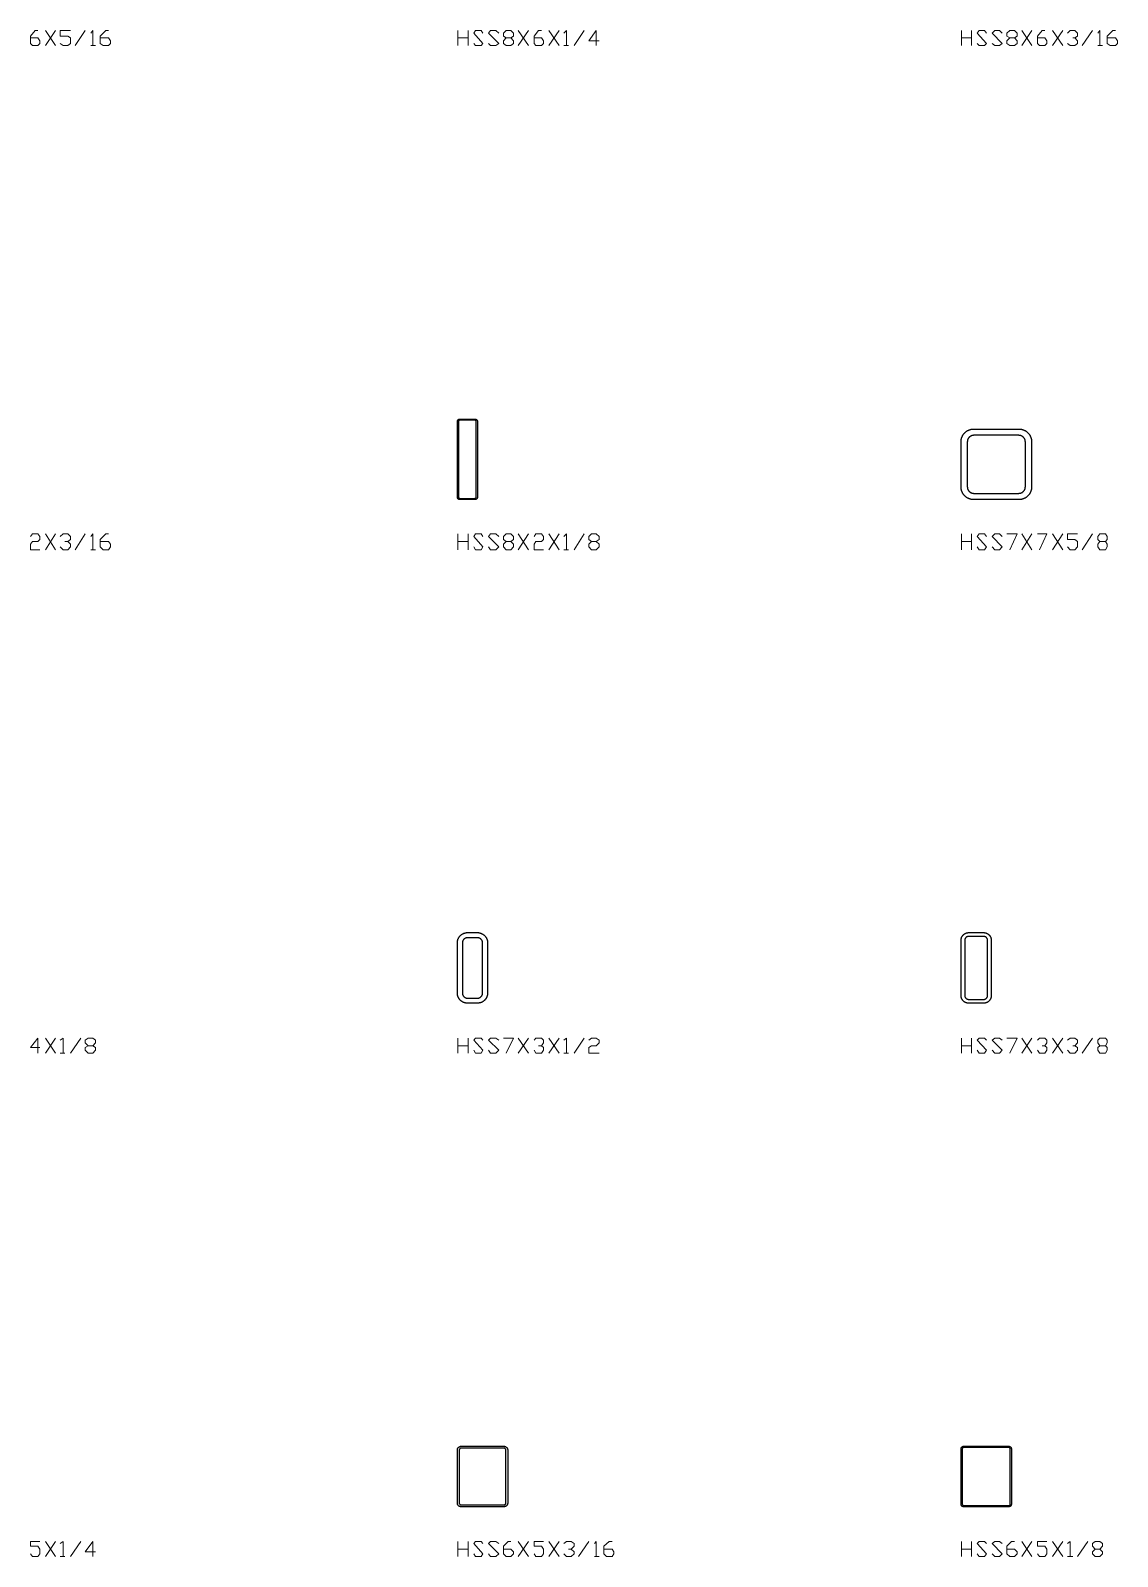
# Model space of a CAD drawing. Header units: inches. Extents: x 0 to 975, y -1305 to 34.
# Drawn here: x 357.6 to 465.5, y -954.9 to -803.4 of the extents above; entities that cross this region are included whole.
import ezdxf

# ---------------------------------------------------------------- set-up
doc = ezdxf.new("R2010")
doc.units = ezdxf.units.IN
doc.header["$MEASUREMENT"] = 0
doc.layers.add('AISC_STEEL', color=7, linetype='Continuous')

msp = doc.modelspace()

# ---------------------------------------------------------------- linework, layer by layer
at = {"color": 3, "lineweight": 0}
for p, q in [((359.11, -803.43), (360.12, -804.9)), ((359.11, -804.9), (360.12, -803.43)), ((362.06, -804.9), (363.07, -803.43)), ((400.05, -804.9), (400.05, -803.43)), ((400.05, -804.16), (401.07, -804.16)), ((401.07, -803.43), (401.07, -804.9)), ((406.05, -803.43), (407.06, -804.9)), ((406.05, -804.9), (407.06, -803.43)), ((409.09, -803.43), (410.1, -804.9)), ((409.09, -804.9), (410.1, -803.43)), ((411.58, -804.9), (412.59, -803.43)), ((450.03, -804.9), (450.03, -803.43)), ((450.03, -804.16), (451.05, -804.16)), ((451.05, -803.43), (451.05, -804.9)), ((456.03, -803.43), (457.04, -804.9)), ((456.03, -804.9), (457.04, -803.43)), ((459.07, -803.43), (460.09, -804.9)), ((459.07, -804.9), (460.09, -803.43)), ((462.02, -804.9), (463.04, -803.43)), ((363.63, -804.9), (364.09, -804.9)), ((410.56, -804.9), (411.03, -804.9)), ((463.59, -804.9), (464.05, -804.9)), ((359.11, -853.41), (360.12, -854.98)), ((359.11, -854.98), (360.12, -853.41)), ((362.06, -854.98), (363.07, -853.41)), ((400.05, -854.98), (400.05, -853.41)), ((400.05, -854.15), (401.07, -854.15)), ((401.07, -853.41), (401.07, -854.98)), ((406.05, -853.41), (407.06, -854.98)), ((406.05, -854.98), (407.06, -853.41)), ((409.09, -853.41), (410.1, -854.98)), ((409.09, -854.98), (410.1, -853.41)), ((411.58, -854.98), (412.59, -853.41)), ((450.03, -854.98), (450.03, -853.41)), ((450.03, -854.15), (451.05, -854.15)), ((451.05, -853.41), (451.05, -854.98)), ((456.03, -853.41), (457.04, -854.98)), ((456.03, -854.98), (457.04, -853.41)), ((459.07, -853.41), (460.09, -854.98)), ((459.07, -854.98), (460.09, -853.41)), ((462.02, -854.98), (463.04, -853.41)), ((363.63, -854.98), (364.09, -854.98)), ((410.56, -854.98), (411.03, -854.98)), ((359.11, -903.48), (360.12, -904.96)), ((359.11, -904.96), (360.12, -903.48)), ((361.6, -904.96), (362.61, -903.48)), ((400.05, -904.96), (400.05, -903.48)), ((400.05, -904.22), (401.07, -904.22)), ((401.07, -903.48), (401.07, -904.96)), ((406.05, -903.48), (407.06, -904.96)), ((406.05, -904.96), (407.06, -903.48)), ((409.09, -903.48), (410.1, -904.96)), ((409.09, -904.96), (410.1, -903.48)), ((411.58, -904.96), (412.59, -903.48)), ((450.03, -904.96), (450.03, -903.48)), ((450.03, -904.22), (451.05, -904.22)), ((451.05, -903.48), (451.05, -904.96)), ((456.03, -903.48), (457.04, -904.96)), ((456.03, -904.96), (457.04, -903.48)), ((459.07, -903.48), (460.09, -904.96)), ((459.07, -904.96), (460.09, -903.48)), ((462.02, -904.96), (463.04, -903.48)), ((360.58, -904.96), (361.04, -904.96)), ((410.56, -904.96), (411.03, -904.96)), ((359.11, -953.46), (360.12, -954.94)), ((359.11, -954.94), (360.12, -953.46)), ((361.6, -954.94), (362.61, -953.46)), ((400.05, -954.94), (400.05, -953.46)), ((400.05, -954.2), (401.07, -954.2)), ((401.07, -953.46), (401.07, -954.94)), ((406.05, -953.46), (407.06, -954.94)), ((406.05, -954.94), (407.06, -953.46)), ((409.09, -953.46), (410.1, -954.94)), ((409.09, -954.94), (410.1, -953.46)), ((412.04, -954.94), (413.05, -953.46)), ((450.03, -954.94), (450.03, -953.46)), ((450.03, -954.2), (451.05, -954.2)), ((451.05, -953.46), (451.05, -954.94)), ((456.03, -953.46), (457.04, -954.94)), ((456.03, -954.94), (457.04, -953.46)), ((459.07, -953.46), (460.09, -954.94)), ((459.07, -954.94), (460.09, -953.46)), ((461.56, -954.94), (462.57, -953.46)), ((360.58, -954.94), (361.04, -954.94)), ((413.61, -954.94), (414.07, -954.94)), ((460.55, -954.94), (461.1, -954.94))]:
    msp.add_line(p, q, dxfattribs=at)
for points in [[(357.63, -804.16), (358.37, -804.16), (358.55, -804.44), (358.55, -804.72), (358.37, -804.9), (357.82, -804.9), (357.63, -804.72), (357.63, -803.98), (358.09, -803.43), (358.37, -803.43)], [(360.58, -804.72), (360.86, -804.9), (361.32, -804.9), (361.6, -804.72), (361.6, -804.16), (361.32, -803.98), (360.58, -803.98), (360.58, -803.43), (361.6, -803.43)], [(363.63, -803.7), (363.81, -803.43), (363.81, -804.9)], [(364.55, -804.16), (365.38, -804.16), (365.56, -804.44), (365.56, -804.72), (365.38, -804.9), (364.83, -804.9), (364.55, -804.72), (364.55, -803.98), (365.1, -803.43), (365.38, -803.43)], [(401.62, -804.72), (401.8, -804.9), (402.36, -804.9), (402.54, -804.72), (401.62, -803.7), (401.8, -803.43), (402.36, -803.43), (402.54, -803.7)], [(403.1, -804.72), (403.28, -804.9), (403.83, -804.9), (404.11, -804.72), (403.1, -803.7), (403.28, -803.43), (403.83, -803.43), (404.11, -803.7)], [(405.31, -804.16), (405.58, -804.44), (405.58, -804.72), (405.31, -804.9), (404.85, -804.9), (404.57, -804.72), (404.57, -804.44), (404.85, -804.16), (405.31, -804.16), (405.58, -803.98), (405.58, -803.7), (405.31, -803.43), (404.85, -803.43), (404.57, -803.7), (404.57, -803.98), (404.85, -804.16)], [(407.61, -804.16), (408.35, -804.16), (408.54, -804.44), (408.54, -804.72), (408.35, -804.9), (407.8, -804.9), (407.61, -804.72), (407.61, -803.98), (408.07, -803.43), (408.35, -803.43)], [(410.56, -803.7), (410.84, -803.43), (410.84, -804.9)], [(414.07, -804.44), (413.05, -804.44), (413.79, -803.43), (413.79, -804.9)], [(451.6, -804.72), (451.79, -804.9), (452.34, -804.9), (452.52, -804.72), (451.6, -803.7), (451.79, -803.43), (452.34, -803.43), (452.52, -803.7)], [(453.08, -804.72), (453.35, -804.9), (453.81, -804.9), (454.09, -804.72), (453.08, -803.7), (453.35, -803.43), (453.81, -803.43), (454.09, -803.7)], [(455.29, -804.16), (455.57, -804.44), (455.57, -804.72), (455.29, -804.9), (454.83, -804.9), (454.55, -804.72), (454.55, -804.44), (454.83, -804.16), (455.29, -804.16), (455.57, -803.98), (455.57, -803.7), (455.29, -803.43), (454.83, -803.43), (454.55, -803.7), (454.55, -803.98), (454.83, -804.16)], [(457.6, -804.16), (458.33, -804.16), (458.52, -804.44), (458.52, -804.72), (458.33, -804.9), (457.78, -804.9), (457.6, -804.72), (457.6, -803.98), (458.06, -803.43), (458.33, -803.43)], [(460.55, -803.7), (460.82, -803.43), (461.28, -803.43), (461.56, -803.7), (461.56, -803.98), (461.28, -804.16), (461.1, -804.16)], [(461.28, -804.16), (461.56, -804.44), (461.56, -804.72), (461.28, -804.9), (460.82, -804.9), (460.55, -804.72)], [(463.59, -803.7), (463.77, -803.43), (463.77, -804.9)], [(464.51, -804.16), (465.34, -804.16), (465.53, -804.44), (465.53, -804.72), (465.34, -804.9), (464.79, -804.9), (464.51, -804.72), (464.51, -803.98), (465.06, -803.43), (465.34, -803.43)], [(357.63, -853.68), (357.82, -853.41), (358.37, -853.41), (358.55, -853.68), (358.55, -853.96), (358.37, -854.15), (357.82, -854.15), (357.63, -854.42), (357.63, -854.98), (358.55, -854.98)], [(360.58, -853.68), (360.86, -853.41), (361.32, -853.41), (361.6, -853.68), (361.6, -853.96), (361.32, -854.15), (361.04, -854.15)], [(361.32, -854.15), (361.6, -854.42), (361.6, -854.7), (361.32, -854.98), (360.86, -854.98), (360.58, -854.7)], [(363.63, -853.68), (363.81, -853.41), (363.81, -854.98)], [(364.55, -854.15), (365.38, -854.15), (365.56, -854.42), (365.56, -854.7), (365.38, -854.98), (364.83, -854.98), (364.55, -854.7), (364.55, -853.96), (365.1, -853.41), (365.38, -853.41)], [(401.62, -854.7), (401.8, -854.98), (402.36, -854.98), (402.54, -854.7), (401.62, -853.68), (401.8, -853.41), (402.36, -853.41), (402.54, -853.68)], [(403.1, -854.7), (403.28, -854.98), (403.83, -854.98), (404.11, -854.7), (403.1, -853.68), (403.28, -853.41), (403.83, -853.41), (404.11, -853.68)], [(405.31, -854.15), (405.58, -854.42), (405.58, -854.7), (405.31, -854.98), (404.85, -854.98), (404.57, -854.7), (404.57, -854.42), (404.85, -854.15), (405.31, -854.15), (405.58, -853.96), (405.58, -853.68), (405.31, -853.41), (404.85, -853.41), (404.57, -853.68), (404.57, -853.96), (404.85, -854.15)], [(407.61, -853.68), (407.8, -853.41), (408.35, -853.41), (408.54, -853.68), (408.54, -853.96), (408.35, -854.15), (407.8, -854.15), (407.61, -854.42), (407.61, -854.98), (408.54, -854.98)], [(410.56, -853.68), (410.84, -853.41), (410.84, -854.98)], [(413.79, -854.15), (414.07, -854.42), (414.07, -854.7), (413.79, -854.98), (413.33, -854.98), (413.05, -854.7), (413.05, -854.42), (413.33, -854.15), (413.79, -854.15), (414.07, -853.96), (414.07, -853.68), (413.79, -853.41), (413.33, -853.41), (413.05, -853.68), (413.05, -853.96), (413.33, -854.15)], [(451.6, -854.7), (451.79, -854.98), (452.34, -854.98), (452.52, -854.7), (451.6, -853.68), (451.79, -853.41), (452.34, -853.41), (452.52, -853.68)], [(453.08, -854.7), (453.35, -854.98), (453.81, -854.98), (454.09, -854.7), (453.08, -853.68), (453.35, -853.41), (453.81, -853.41), (454.09, -853.68)], [(454.55, -853.41), (455.57, -853.41), (454.83, -854.98)], [(457.6, -853.41), (458.52, -853.41), (457.78, -854.98)], [(460.55, -854.7), (460.82, -854.98), (461.28, -854.98), (461.56, -854.7), (461.56, -854.15), (461.28, -853.96), (460.55, -853.96), (460.55, -853.41), (461.56, -853.41)], [(464.33, -854.15), (464.51, -854.42), (464.51, -854.7), (464.33, -854.98), (463.77, -854.98), (463.59, -854.7), (463.59, -854.42), (463.77, -854.15), (464.33, -854.15), (464.51, -853.96), (464.51, -853.68), (464.33, -853.41), (463.77, -853.41), (463.59, -853.68), (463.59, -853.96), (463.77, -854.15)], [(358.55, -904.4), (357.63, -904.4), (358.37, -903.48), (358.37, -904.96)], [(360.58, -903.67), (360.86, -903.48), (360.86, -904.96)], [(363.81, -904.22), (364.09, -904.4), (364.09, -904.68), (363.81, -904.96), (363.35, -904.96), (363.07, -904.68), (363.07, -904.4), (363.35, -904.22), (363.81, -904.22), (364.09, -903.94), (364.09, -903.67), (363.81, -903.48), (363.35, -903.48), (363.07, -903.67), (363.07, -903.94), (363.35, -904.22)], [(401.62, -904.68), (401.8, -904.96), (402.36, -904.96), (402.54, -904.68), (401.62, -903.67), (401.8, -903.48), (402.36, -903.48), (402.54, -903.67)], [(403.1, -904.68), (403.28, -904.96), (403.83, -904.96), (404.11, -904.68), (403.1, -903.67), (403.28, -903.48), (403.83, -903.48), (404.11, -903.67)], [(404.57, -903.48), (405.58, -903.48), (404.85, -904.96)], [(407.61, -903.67), (407.8, -903.48), (408.35, -903.48), (408.54, -903.67), (408.54, -903.94), (408.35, -904.22), (408.07, -904.22)], [(408.35, -904.22), (408.54, -904.4), (408.54, -904.68), (408.35, -904.96), (407.8, -904.96), (407.61, -904.68)], [(410.56, -903.67), (410.84, -903.48), (410.84, -904.96)], [(413.05, -903.67), (413.33, -903.48), (413.79, -903.48), (414.07, -903.67), (414.07, -903.94), (413.79, -904.22), (413.33, -904.22), (413.05, -904.4), (413.05, -904.96), (414.07, -904.96)], [(451.6, -904.68), (451.79, -904.96), (452.34, -904.96), (452.52, -904.68), (451.6, -903.67), (451.79, -903.48), (452.34, -903.48), (452.52, -903.67)], [(453.08, -904.68), (453.35, -904.96), (453.81, -904.96), (454.09, -904.68), (453.08, -903.67), (453.35, -903.48), (453.81, -903.48), (454.09, -903.67)], [(454.55, -903.48), (455.57, -903.48), (454.83, -904.96)], [(457.6, -903.67), (457.78, -903.48), (458.33, -903.48), (458.52, -903.67), (458.52, -903.94), (458.33, -904.22), (458.06, -904.22)], [(458.33, -904.22), (458.52, -904.4), (458.52, -904.68), (458.33, -904.96), (457.78, -904.96), (457.6, -904.68)], [(460.55, -903.67), (460.82, -903.48), (461.28, -903.48), (461.56, -903.67), (461.56, -903.94), (461.28, -904.22), (461.1, -904.22)], [(461.28, -904.22), (461.56, -904.4), (461.56, -904.68), (461.28, -904.96), (460.82, -904.96), (460.55, -904.68)], [(464.33, -904.22), (464.51, -904.4), (464.51, -904.68), (464.33, -904.96), (463.77, -904.96), (463.59, -904.68), (463.59, -904.4), (463.77, -904.22), (464.33, -904.22), (464.51, -903.94), (464.51, -903.67), (464.33, -903.48), (463.77, -903.48), (463.59, -903.67), (463.59, -903.94), (463.77, -904.22)], [(357.63, -954.66), (357.82, -954.94), (358.37, -954.94), (358.55, -954.66), (358.55, -954.2), (358.37, -953.92), (357.63, -953.92), (357.63, -953.46), (358.55, -953.46)], [(360.58, -953.65), (360.86, -953.46), (360.86, -954.94)], [(364.09, -954.48), (363.07, -954.48), (363.81, -953.46), (363.81, -954.94)], [(401.62, -954.66), (401.8, -954.94), (402.36, -954.94), (402.54, -954.66), (401.62, -953.65), (401.8, -953.46), (402.36, -953.46), (402.54, -953.65)], [(403.1, -954.66), (403.28, -954.94), (403.83, -954.94), (404.11, -954.66), (403.1, -953.65), (403.28, -953.46), (403.83, -953.46), (404.11, -953.65)], [(404.57, -954.2), (405.31, -954.2), (405.58, -954.48), (405.58, -954.66), (405.31, -954.94), (404.85, -954.94), (404.57, -954.66), (404.57, -953.92), (405.03, -953.46), (405.31, -953.46)], [(407.61, -954.66), (407.8, -954.94), (408.35, -954.94), (408.54, -954.66), (408.54, -954.2), (408.35, -953.92), (407.61, -953.92), (407.61, -953.46), (408.54, -953.46)], [(410.56, -953.65), (410.84, -953.46), (411.3, -953.46), (411.58, -953.65), (411.58, -953.92), (411.3, -954.2), (411.03, -954.2)], [(411.3, -954.2), (411.58, -954.48), (411.58, -954.66), (411.3, -954.94), (410.84, -954.94), (410.56, -954.66)], [(413.61, -953.65), (413.79, -953.46), (413.79, -954.94)], [(414.53, -954.2), (415.36, -954.2), (415.54, -954.48), (415.54, -954.66), (415.36, -954.94), (414.81, -954.94), (414.53, -954.66), (414.53, -953.92), (415.08, -953.46), (415.36, -953.46)], [(451.6, -954.66), (451.79, -954.94), (452.34, -954.94), (452.52, -954.66), (451.6, -953.65), (451.79, -953.46), (452.34, -953.46), (452.52, -953.65)], [(453.08, -954.66), (453.35, -954.94), (453.81, -954.94), (454.09, -954.66), (453.08, -953.65), (453.35, -953.46), (453.81, -953.46), (454.09, -953.65)], [(454.55, -954.2), (455.29, -954.2), (455.57, -954.48), (455.57, -954.66), (455.29, -954.94), (454.83, -954.94), (454.55, -954.66), (454.55, -953.92), (455.01, -953.46), (455.29, -953.46)], [(457.6, -954.66), (457.78, -954.94), (458.33, -954.94), (458.52, -954.66), (458.52, -954.2), (458.33, -953.92), (457.6, -953.92), (457.6, -953.46), (458.52, -953.46)], [(460.55, -953.65), (460.82, -953.46), (460.82, -954.94)], [(463.77, -954.2), (464.05, -954.48), (464.05, -954.66), (463.77, -954.94), (463.31, -954.94), (463.04, -954.66), (463.04, -954.48), (463.31, -954.2), (463.77, -954.2), (464.05, -953.92), (464.05, -953.65), (463.77, -953.46), (463.31, -953.46), (463.04, -953.65), (463.04, -953.92), (463.31, -954.2)]]:
    msp.add_lwpolyline(points, dxfattribs=at)
at = {"layer": 'AISC_STEEL'}
for points in [[(401.75, -842), (401.78, -842), (401.81, -842.01), (401.83, -842.01), (401.86, -842.02), (401.88, -842.04), (401.91, -842.05), (401.93, -842.07), (401.95, -842.09), (401.96, -842.12), (401.98, -842.14), (401.99, -842.17), (401.99, -842.19), (402, -842.22), (402, -842.25), (402, -849.75), (402, -849.78), (401.99, -849.81), (401.99, -849.83), (401.98, -849.86), (401.96, -849.88), (401.95, -849.91), (401.93, -849.93), (401.91, -849.95), (401.88, -849.96), (401.86, -849.98), (401.83, -849.99), (401.81, -849.99), (401.78, -850), (401.75, -850), (400.25, -850), (400.22, -850), (400.19, -849.99), (400.17, -849.99), (400.14, -849.98), (400.12, -849.96), (400.09, -849.95), (400.07, -849.93), (400.05, -849.91), (400.04, -849.88), (400.02, -849.86), (400.01, -849.83), (400.01, -849.81), (400, -849.78), (400, -849.75), (400, -842.25), (400, -842.22), (400.01, -842.19), (400.01, -842.17), (400.02, -842.14), (400.04, -842.12), (400.05, -842.09), (400.07, -842.07), (400.09, -842.05), (400.12, -842.04), (400.14, -842.02), (400.17, -842.01), (400.19, -842.01), (400.22, -842), (400.25, -842)], [(400.25, -842.12), (400.23, -842.13), (400.22, -842.13), (400.2, -842.13), (400.19, -842.14), (400.17, -842.15), (400.16, -842.16), (400.15, -842.17), (400.14, -842.19), (400.13, -842.2), (400.13, -842.22), (400.13, -842.23), (400.12, -842.25), (400.12, -849.75), (400.13, -849.77), (400.13, -849.78), (400.13, -849.8), (400.14, -849.81), (400.15, -849.83), (400.16, -849.84), (400.17, -849.85), (400.19, -849.86), (400.2, -849.87), (400.22, -849.87), (400.23, -849.87), (400.25, -849.88), (401.75, -849.88), (401.77, -849.87), (401.78, -849.87), (401.8, -849.87), (401.81, -849.86), (401.83, -849.85), (401.84, -849.84), (401.85, -849.83), (401.86, -849.81), (401.87, -849.8), (401.87, -849.78), (401.87, -849.77), (401.88, -849.75), (401.88, -842.25), (401.87, -842.23), (401.87, -842.22), (401.87, -842.2), (401.86, -842.19), (401.85, -842.17), (401.84, -842.16), (401.83, -842.15), (401.81, -842.14), (401.8, -842.13), (401.78, -842.13), (401.77, -842.13), (401.75, -842.12)], [(455.75, -843), (455.78, -843), (455.81, -843), (455.84, -843), (455.87, -843.01), (455.9, -843.01), (455.93, -843.01), (455.96, -843.02), (455.99, -843.02), (456.02, -843.03), (456.04, -843.04), (456.07, -843.04), (456.1, -843.05), (456.13, -843.06), (456.16, -843.07), (456.19, -843.08), (456.21, -843.09), (456.24, -843.1), (456.27, -843.11), (456.3, -843.13), (456.32, -843.14), (456.35, -843.15), (456.38, -843.17), (456.4, -843.18), (456.43, -843.2), (456.45, -843.21), (456.48, -843.23), (456.5, -843.25), (456.52, -843.27), (456.55, -843.29), (456.57, -843.31), (456.59, -843.33), (456.61, -843.35), (456.63, -843.37), (456.65, -843.39), (456.67, -843.41), (456.69, -843.43), (456.71, -843.45), (456.73, -843.48), (456.75, -843.5), (456.77, -843.52), (456.79, -843.55), (456.8, -843.57), (456.82, -843.6), (456.83, -843.62), (456.85, -843.65), (456.86, -843.68), (456.87, -843.7), (456.89, -843.73), (456.9, -843.76), (456.91, -843.79), (456.92, -843.81), (456.93, -843.84), (456.94, -843.87), (456.95, -843.9), (456.96, -843.93), (456.96, -843.96), (456.97, -843.98), (456.98, -844.01), (456.98, -844.04), (456.99, -844.07), (456.99, -844.1), (456.99, -844.13), (457, -844.16), (457, -844.19), (457, -844.22), (457, -844.25), (457, -848.75), (457, -848.78), (457, -848.81), (457, -848.84), (456.99, -848.87), (456.99, -848.9), (456.99, -848.93), (456.98, -848.96), (456.98, -848.99), (456.97, -849.02), (456.96, -849.04), (456.96, -849.07), (456.95, -849.1), (456.94, -849.13), (456.93, -849.16), (456.92, -849.19), (456.91, -849.21), (456.9, -849.24), (456.89, -849.27), (456.87, -849.3), (456.86, -849.32), (456.85, -849.35), (456.83, -849.38), (456.82, -849.4), (456.8, -849.43), (456.79, -849.45), (456.77, -849.48), (456.75, -849.5), (456.73, -849.52), (456.71, -849.55), (456.69, -849.57), (456.67, -849.59), (456.65, -849.61), (456.63, -849.63), (456.61, -849.65), (456.59, -849.67), (456.57, -849.69), (456.55, -849.71), (456.52, -849.73), (456.5, -849.75), (456.48, -849.77), (456.45, -849.79), (456.43, -849.8), (456.4, -849.82), (456.38, -849.83), (456.35, -849.85), (456.32, -849.86), (456.3, -849.87), (456.27, -849.89), (456.24, -849.9), (456.21, -849.91), (456.19, -849.92), (456.16, -849.93), (456.13, -849.94), (456.1, -849.95), (456.07, -849.96), (456.04, -849.96), (456.02, -849.97), (455.99, -849.98), (455.96, -849.98), (455.93, -849.99), (455.9, -849.99), (455.87, -849.99), (455.84, -850), (455.81, -850), (455.78, -850), (455.75, -850), (451.25, -850), (451.22, -850), (451.19, -850), (451.16, -850), (451.13, -849.99), (451.1, -849.99), (451.07, -849.99), (451.04, -849.98), (451.01, -849.98), (450.98, -849.97), (450.96, -849.96), (450.93, -849.96), (450.9, -849.95), (450.87, -849.94), (450.84, -849.93), (450.81, -849.92), (450.79, -849.91), (450.76, -849.9), (450.73, -849.89), (450.7, -849.87), (450.68, -849.86), (450.65, -849.85), (450.62, -849.83), (450.6, -849.82), (450.57, -849.8), (450.55, -849.79), (450.52, -849.77), (450.5, -849.75), (450.48, -849.73), (450.45, -849.71), (450.43, -849.69), (450.41, -849.67), (450.39, -849.65), (450.37, -849.63), (450.35, -849.61), (450.33, -849.59), (450.31, -849.57), (450.29, -849.55), (450.27, -849.52), (450.25, -849.5), (450.23, -849.48), (450.21, -849.45), (450.2, -849.43), (450.18, -849.4), (450.17, -849.38), (450.15, -849.35), (450.14, -849.32), (450.13, -849.3), (450.11, -849.27), (450.1, -849.24), (450.09, -849.21), (450.08, -849.19), (450.07, -849.16), (450.06, -849.13), (450.05, -849.1), (450.04, -849.07), (450.04, -849.04), (450.03, -849.02), (450.02, -848.99), (450.02, -848.96), (450.01, -848.93), (450.01, -848.9), (450.01, -848.87), (450, -848.84), (450, -848.81), (450, -848.78), (450, -848.75), (450, -844.25), (450, -844.22), (450, -844.19), (450, -844.16), (450.01, -844.13), (450.01, -844.1), (450.01, -844.07), (450.02, -844.04), (450.02, -844.01), (450.03, -843.98), (450.04, -843.96), (450.04, -843.93), (450.05, -843.9), (450.06, -843.87), (450.07, -843.84), (450.08, -843.81), (450.09, -843.79), (450.1, -843.76), (450.11, -843.73), (450.13, -843.7), (450.14, -843.68), (450.15, -843.65), (450.17, -843.62), (450.18, -843.6), (450.2, -843.57), (450.21, -843.55), (450.23, -843.52), (450.25, -843.5), (450.27, -843.48), (450.29, -843.45), (450.31, -843.43), (450.33, -843.41), (450.35, -843.39), (450.37, -843.37), (450.39, -843.35), (450.41, -843.33), (450.43, -843.31), (450.45, -843.29), (450.48, -843.27), (450.5, -843.25), (450.52, -843.23), (450.55, -843.21), (450.57, -843.2), (450.6, -843.18), (450.62, -843.17), (450.65, -843.15), (450.68, -843.14), (450.7, -843.13), (450.73, -843.11), (450.76, -843.1), (450.79, -843.09), (450.81, -843.08), (450.84, -843.07), (450.87, -843.06), (450.9, -843.05), (450.93, -843.04), (450.96, -843.04), (450.98, -843.03), (451.01, -843.02), (451.04, -843.02), (451.07, -843.01), (451.1, -843.01), (451.13, -843.01), (451.16, -843), (451.19, -843), (451.22, -843), (451.25, -843)], [(451.25, -843.62), (451.22, -843.63), (451.19, -843.63), (451.16, -843.63), (451.13, -843.64), (451.1, -843.64), (451.07, -843.65), (451.05, -843.66), (451.02, -843.67), (450.99, -843.68), (450.96, -843.69), (450.94, -843.71), (450.91, -843.72), (450.89, -843.74), (450.86, -843.76), (450.84, -843.78), (450.82, -843.8), (450.8, -843.82), (450.78, -843.84), (450.76, -843.86), (450.74, -843.89), (450.72, -843.91), (450.71, -843.94), (450.69, -843.96), (450.68, -843.99), (450.67, -844.02), (450.66, -844.05), (450.65, -844.07), (450.64, -844.1), (450.64, -844.13), (450.63, -844.16), (450.63, -844.19), (450.63, -844.22), (450.62, -844.25), (450.62, -848.75), (450.63, -848.78), (450.63, -848.81), (450.63, -848.84), (450.64, -848.87), (450.64, -848.9), (450.65, -848.93), (450.66, -848.95), (450.67, -848.98), (450.68, -849.01), (450.69, -849.04), (450.71, -849.06), (450.72, -849.09), (450.74, -849.11), (450.76, -849.14), (450.78, -849.16), (450.8, -849.18), (450.82, -849.2), (450.84, -849.22), (450.86, -849.24), (450.89, -849.26), (450.91, -849.28), (450.94, -849.29), (450.96, -849.31), (450.99, -849.32), (451.02, -849.33), (451.05, -849.34), (451.07, -849.35), (451.1, -849.36), (451.13, -849.36), (451.16, -849.37), (451.19, -849.37), (451.22, -849.37), (451.25, -849.38), (455.75, -849.38), (455.78, -849.37), (455.81, -849.37), (455.84, -849.37), (455.87, -849.36), (455.9, -849.36), (455.93, -849.35), (455.95, -849.34), (455.98, -849.33), (456.01, -849.32), (456.04, -849.31), (456.06, -849.29), (456.09, -849.28), (456.11, -849.26), (456.14, -849.24), (456.16, -849.22), (456.18, -849.2), (456.2, -849.18), (456.22, -849.16), (456.24, -849.14), (456.26, -849.11), (456.28, -849.09), (456.29, -849.06), (456.31, -849.04), (456.32, -849.01), (456.33, -848.98), (456.34, -848.95), (456.35, -848.93), (456.36, -848.9), (456.36, -848.87), (456.37, -848.84), (456.37, -848.81), (456.37, -848.78), (456.38, -848.75), (456.38, -844.25), (456.37, -844.22), (456.37, -844.19), (456.37, -844.16), (456.36, -844.13), (456.36, -844.1), (456.35, -844.07), (456.34, -844.05), (456.33, -844.02), (456.32, -843.99), (456.31, -843.96), (456.29, -843.94), (456.28, -843.91), (456.26, -843.89), (456.24, -843.86), (456.22, -843.84), (456.2, -843.82), (456.18, -843.8), (456.16, -843.78), (456.14, -843.76), (456.11, -843.74), (456.09, -843.72), (456.06, -843.71), (456.04, -843.69), (456.01, -843.68), (455.98, -843.67), (455.95, -843.66), (455.93, -843.65), (455.9, -843.64), (455.87, -843.64), (455.84, -843.63), (455.81, -843.63), (455.78, -843.63), (455.75, -843.62)], [(402, -893), (402.03, -893), (402.06, -893), (402.09, -893), (402.12, -893.01), (402.15, -893.01), (402.18, -893.02), (402.21, -893.02), (402.23, -893.03), (402.26, -893.04), (402.29, -893.04), (402.32, -893.05), (402.35, -893.06), (402.38, -893.07), (402.4, -893.08), (402.43, -893.1), (402.46, -893.11), (402.48, -893.12), (402.51, -893.14), (402.53, -893.15), (402.56, -893.17), (402.58, -893.19), (402.61, -893.21), (402.63, -893.22), (402.65, -893.24), (402.67, -893.26), (402.7, -893.28), (402.72, -893.3), (402.74, -893.33), (402.76, -893.35), (402.78, -893.37), (402.79, -893.39), (402.81, -893.42), (402.83, -893.44), (402.85, -893.47), (402.86, -893.49), (402.88, -893.52), (402.89, -893.54), (402.9, -893.57), (402.92, -893.6), (402.93, -893.62), (402.94, -893.65), (402.95, -893.68), (402.96, -893.71), (402.96, -893.74), (402.97, -893.77), (402.98, -893.79), (402.98, -893.82), (402.99, -893.85), (402.99, -893.88), (403, -893.91), (403, -893.94), (403, -893.97), (403, -894), (403, -899), (403, -899.03), (403, -899.06), (403, -899.09), (402.99, -899.12), (402.99, -899.15), (402.98, -899.18), (402.98, -899.21), (402.97, -899.23), (402.96, -899.26), (402.96, -899.29), (402.95, -899.32), (402.94, -899.35), (402.93, -899.38), (402.92, -899.4), (402.9, -899.43), (402.89, -899.46), (402.88, -899.48), (402.86, -899.51), (402.85, -899.53), (402.83, -899.56), (402.81, -899.58), (402.79, -899.61), (402.78, -899.63), (402.76, -899.65), (402.74, -899.67), (402.72, -899.7), (402.7, -899.72), (402.67, -899.74), (402.65, -899.76), (402.63, -899.78), (402.61, -899.79), (402.58, -899.81), (402.56, -899.83), (402.53, -899.85), (402.51, -899.86), (402.48, -899.88), (402.46, -899.89), (402.43, -899.9), (402.4, -899.92), (402.38, -899.93), (402.35, -899.94), (402.32, -899.95), (402.29, -899.96), (402.26, -899.96), (402.23, -899.97), (402.21, -899.98), (402.18, -899.98), (402.15, -899.99), (402.12, -899.99), (402.09, -900), (402.06, -900), (402.03, -900), (402, -900), (401, -900), (400.97, -900), (400.94, -900), (400.91, -900), (400.88, -899.99), (400.85, -899.99), (400.82, -899.98), (400.79, -899.98), (400.77, -899.97), (400.74, -899.96), (400.71, -899.96), (400.68, -899.95), (400.65, -899.94), (400.62, -899.93), (400.6, -899.92), (400.57, -899.9), (400.54, -899.89), (400.52, -899.88), (400.49, -899.86), (400.47, -899.85), (400.44, -899.83), (400.42, -899.81), (400.39, -899.79), (400.37, -899.78), (400.35, -899.76), (400.33, -899.74), (400.3, -899.72), (400.28, -899.7), (400.26, -899.67), (400.24, -899.65), (400.22, -899.63), (400.21, -899.61), (400.19, -899.58), (400.17, -899.56), (400.15, -899.53), (400.14, -899.51), (400.12, -899.48), (400.11, -899.46), (400.1, -899.43), (400.08, -899.4), (400.07, -899.38), (400.06, -899.35), (400.05, -899.32), (400.04, -899.29), (400.04, -899.26), (400.03, -899.23), (400.02, -899.21), (400.02, -899.18), (400.01, -899.15), (400.01, -899.12), (400, -899.09), (400, -899.06), (400, -899.03), (400, -899), (400, -894), (400, -893.97), (400, -893.94), (400, -893.91), (400.01, -893.88), (400.01, -893.85), (400.02, -893.82), (400.02, -893.79), (400.03, -893.77), (400.04, -893.74), (400.04, -893.71), (400.05, -893.68), (400.06, -893.65), (400.07, -893.62), (400.08, -893.6), (400.1, -893.57), (400.11, -893.54), (400.12, -893.52), (400.14, -893.49), (400.15, -893.47), (400.17, -893.44), (400.19, -893.42), (400.21, -893.39), (400.22, -893.37), (400.24, -893.35), (400.26, -893.33), (400.28, -893.3), (400.3, -893.28), (400.33, -893.26), (400.35, -893.24), (400.37, -893.22), (400.39, -893.21), (400.42, -893.19), (400.44, -893.17), (400.47, -893.15), (400.49, -893.14), (400.52, -893.12), (400.54, -893.11), (400.57, -893.1), (400.6, -893.08), (400.62, -893.07), (400.65, -893.06), (400.68, -893.05), (400.71, -893.04), (400.74, -893.04), (400.77, -893.03), (400.79, -893.02), (400.82, -893.02), (400.85, -893.01), (400.88, -893.01), (400.91, -893), (400.94, -893), (400.97, -893), (401, -893)], [(401, -893.5), (400.97, -893.5), (400.94, -893.5), (400.91, -893.51), (400.88, -893.51), (400.86, -893.52), (400.83, -893.53), (400.8, -893.54), (400.78, -893.55), (400.75, -893.57), (400.73, -893.58), (400.7, -893.6), (400.68, -893.62), (400.66, -893.64), (400.64, -893.66), (400.62, -893.68), (400.6, -893.7), (400.58, -893.73), (400.57, -893.75), (400.55, -893.78), (400.54, -893.8), (400.53, -893.83), (400.52, -893.86), (400.51, -893.88), (400.51, -893.91), (400.5, -893.94), (400.5, -893.97), (400.5, -894), (400.5, -899), (400.5, -899.03), (400.5, -899.06), (400.51, -899.09), (400.51, -899.12), (400.52, -899.14), (400.53, -899.17), (400.54, -899.2), (400.55, -899.22), (400.57, -899.25), (400.58, -899.27), (400.6, -899.3), (400.62, -899.32), (400.64, -899.34), (400.66, -899.36), (400.68, -899.38), (400.7, -899.4), (400.73, -899.42), (400.75, -899.43), (400.78, -899.45), (400.8, -899.46), (400.83, -899.47), (400.86, -899.48), (400.88, -899.49), (400.91, -899.49), (400.94, -899.5), (400.97, -899.5), (401, -899.5), (402, -899.5), (402.03, -899.5), (402.06, -899.5), (402.09, -899.49), (402.12, -899.49), (402.14, -899.48), (402.17, -899.47), (402.2, -899.46), (402.22, -899.45), (402.25, -899.43), (402.27, -899.42), (402.3, -899.4), (402.32, -899.38), (402.34, -899.36), (402.36, -899.34), (402.38, -899.32), (402.4, -899.3), (402.42, -899.27), (402.43, -899.25), (402.45, -899.22), (402.46, -899.2), (402.47, -899.17), (402.48, -899.14), (402.49, -899.12), (402.49, -899.09), (402.5, -899.06), (402.5, -899.03), (402.5, -899), (402.5, -894), (402.5, -893.97), (402.5, -893.94), (402.49, -893.91), (402.49, -893.88), (402.48, -893.86), (402.47, -893.83), (402.46, -893.8), (402.45, -893.78), (402.43, -893.75), (402.42, -893.73), (402.4, -893.7), (402.38, -893.68), (402.36, -893.66), (402.34, -893.64), (402.32, -893.62), (402.3, -893.6), (402.27, -893.58), (402.25, -893.57), (402.22, -893.55), (402.2, -893.54), (402.17, -893.53), (402.14, -893.52), (402.12, -893.51), (402.09, -893.51), (402.06, -893.5), (402.03, -893.5), (402, -893.5)], [(452.25, -893), (452.28, -893), (452.31, -893), (452.34, -893.01), (452.37, -893.01), (452.4, -893.01), (452.43, -893.02), (452.45, -893.03), (452.48, -893.04), (452.51, -893.05), (452.54, -893.06), (452.56, -893.07), (452.59, -893.08), (452.62, -893.1), (452.64, -893.11), (452.67, -893.13), (452.69, -893.14), (452.71, -893.16), (452.74, -893.18), (452.76, -893.2), (452.78, -893.22), (452.8, -893.24), (452.82, -893.26), (452.84, -893.29), (452.86, -893.31), (452.87, -893.33), (452.89, -893.36), (452.9, -893.38), (452.92, -893.41), (452.93, -893.44), (452.94, -893.46), (452.95, -893.49), (452.96, -893.52), (452.97, -893.55), (452.98, -893.57), (452.99, -893.6), (452.99, -893.63), (452.99, -893.66), (453, -893.69), (453, -893.72), (453, -893.75), (453, -899.25), (453, -899.28), (453, -899.31), (452.99, -899.34), (452.99, -899.37), (452.99, -899.4), (452.98, -899.43), (452.97, -899.45), (452.96, -899.48), (452.95, -899.51), (452.94, -899.54), (452.93, -899.56), (452.92, -899.59), (452.9, -899.62), (452.89, -899.64), (452.87, -899.67), (452.86, -899.69), (452.84, -899.71), (452.82, -899.74), (452.8, -899.76), (452.78, -899.78), (452.76, -899.8), (452.74, -899.82), (452.71, -899.84), (452.69, -899.86), (452.67, -899.87), (452.64, -899.89), (452.62, -899.9), (452.59, -899.92), (452.56, -899.93), (452.54, -899.94), (452.51, -899.95), (452.48, -899.96), (452.45, -899.97), (452.43, -899.98), (452.4, -899.99), (452.37, -899.99), (452.34, -899.99), (452.31, -900), (452.28, -900), (452.25, -900), (450.75, -900), (450.72, -900), (450.69, -900), (450.66, -899.99), (450.63, -899.99), (450.6, -899.99), (450.57, -899.98), (450.55, -899.97), (450.52, -899.96), (450.49, -899.95), (450.46, -899.94), (450.44, -899.93), (450.41, -899.92), (450.38, -899.9), (450.36, -899.89), (450.33, -899.87), (450.31, -899.86), (450.29, -899.84), (450.26, -899.82), (450.24, -899.8), (450.22, -899.78), (450.2, -899.76), (450.18, -899.74), (450.16, -899.71), (450.14, -899.69), (450.13, -899.67), (450.11, -899.64), (450.1, -899.62), (450.08, -899.59), (450.07, -899.56), (450.06, -899.54), (450.05, -899.51), (450.04, -899.48), (450.03, -899.45), (450.02, -899.43), (450.01, -899.4), (450.01, -899.37), (450.01, -899.34), (450, -899.31), (450, -899.28), (450, -899.25), (450, -893.75), (450, -893.72), (450, -893.69), (450.01, -893.66), (450.01, -893.63), (450.01, -893.6), (450.02, -893.57), (450.03, -893.55), (450.04, -893.52), (450.05, -893.49), (450.06, -893.46), (450.07, -893.44), (450.08, -893.41), (450.1, -893.38), (450.11, -893.36), (450.13, -893.33), (450.14, -893.31), (450.16, -893.29), (450.18, -893.26), (450.2, -893.24), (450.22, -893.22), (450.24, -893.2), (450.26, -893.18), (450.29, -893.16), (450.31, -893.14), (450.33, -893.13), (450.36, -893.11), (450.38, -893.1), (450.41, -893.08), (450.44, -893.07), (450.46, -893.06), (450.49, -893.05), (450.52, -893.04), (450.55, -893.03), (450.57, -893.02), (450.6, -893.01), (450.63, -893.01), (450.66, -893.01), (450.69, -893), (450.72, -893), (450.75, -893)], [(450.75, -893.38), (450.72, -893.38), (450.69, -893.38), (450.66, -893.39), (450.63, -893.39), (450.61, -893.4), (450.58, -893.42), (450.55, -893.43), (450.53, -893.45), (450.51, -893.46), (450.48, -893.48), (450.46, -893.51), (450.45, -893.53), (450.43, -893.55), (450.42, -893.58), (450.4, -893.61), (450.39, -893.63), (450.39, -893.66), (450.38, -893.69), (450.38, -893.72), (450.38, -893.75), (450.38, -899.25), (450.38, -899.28), (450.38, -899.31), (450.39, -899.34), (450.39, -899.37), (450.4, -899.39), (450.42, -899.42), (450.43, -899.45), (450.45, -899.47), (450.46, -899.49), (450.48, -899.52), (450.51, -899.54), (450.53, -899.55), (450.55, -899.57), (450.58, -899.58), (450.61, -899.6), (450.63, -899.61), (450.66, -899.61), (450.69, -899.62), (450.72, -899.62), (450.75, -899.62), (452.25, -899.62), (452.28, -899.62), (452.31, -899.62), (452.34, -899.61), (452.37, -899.61), (452.39, -899.6), (452.42, -899.58), (452.45, -899.57), (452.47, -899.55), (452.49, -899.54), (452.52, -899.52), (452.54, -899.49), (452.55, -899.47), (452.57, -899.45), (452.58, -899.42), (452.6, -899.39), (452.61, -899.37), (452.61, -899.34), (452.62, -899.31), (452.62, -899.28), (452.62, -899.25), (452.62, -893.75), (452.62, -893.72), (452.62, -893.69), (452.61, -893.66), (452.61, -893.63), (452.6, -893.61), (452.58, -893.58), (452.57, -893.55), (452.55, -893.53), (452.54, -893.51), (452.52, -893.48), (452.49, -893.46), (452.47, -893.45), (452.45, -893.43), (452.42, -893.42), (452.39, -893.4), (452.37, -893.39), (452.34, -893.39), (452.31, -893.38), (452.28, -893.38), (452.25, -893.38)], [(404.62, -944), (404.65, -944), (404.68, -944), (404.71, -944.01), (404.74, -944.02), (404.77, -944.03), (404.8, -944.04), (404.82, -944.06), (404.85, -944.07), (404.87, -944.09), (404.89, -944.11), (404.91, -944.13), (404.93, -944.15), (404.94, -944.18), (404.96, -944.2), (404.97, -944.23), (404.98, -944.26), (404.99, -944.29), (405, -944.32), (405, -944.35), (405, -944.38), (405, -949.62), (405, -949.65), (405, -949.68), (404.99, -949.71), (404.98, -949.74), (404.97, -949.77), (404.96, -949.8), (404.94, -949.82), (404.93, -949.85), (404.91, -949.87), (404.89, -949.89), (404.87, -949.91), (404.85, -949.93), (404.82, -949.94), (404.8, -949.96), (404.77, -949.97), (404.74, -949.98), (404.71, -949.99), (404.68, -950), (404.65, -950), (404.62, -950), (400.38, -950), (400.35, -950), (400.32, -950), (400.29, -949.99), (400.26, -949.98), (400.23, -949.97), (400.2, -949.96), (400.18, -949.94), (400.15, -949.93), (400.13, -949.91), (400.11, -949.89), (400.09, -949.87), (400.07, -949.85), (400.06, -949.82), (400.04, -949.8), (400.03, -949.77), (400.02, -949.74), (400.01, -949.71), (400, -949.68), (400, -949.65), (400, -949.62), (400, -944.38), (400, -944.35), (400, -944.32), (400.01, -944.29), (400.02, -944.26), (400.03, -944.23), (400.04, -944.2), (400.06, -944.18), (400.07, -944.15), (400.09, -944.13), (400.11, -944.11), (400.13, -944.09), (400.15, -944.07), (400.18, -944.06), (400.2, -944.04), (400.23, -944.03), (400.26, -944.02), (400.29, -944.01), (400.32, -944), (400.35, -944), (400.38, -944)], [(400.38, -944.19), (400.35, -944.19), (400.33, -944.19), (400.3, -944.2), (400.28, -944.21), (400.26, -944.23), (400.24, -944.24), (400.23, -944.26), (400.21, -944.28), (400.2, -944.3), (400.19, -944.33), (400.19, -944.35), (400.19, -944.38), (400.19, -949.62), (400.19, -949.65), (400.19, -949.67), (400.2, -949.7), (400.21, -949.72), (400.23, -949.74), (400.24, -949.76), (400.26, -949.77), (400.28, -949.79), (400.3, -949.8), (400.33, -949.81), (400.35, -949.81), (400.38, -949.81), (404.62, -949.81), (404.65, -949.81), (404.67, -949.81), (404.7, -949.8), (404.72, -949.79), (404.74, -949.77), (404.76, -949.76), (404.77, -949.74), (404.79, -949.72), (404.8, -949.7), (404.81, -949.67), (404.81, -949.65), (404.81, -949.62), (404.81, -944.38), (404.81, -944.35), (404.81, -944.33), (404.8, -944.3), (404.79, -944.28), (404.77, -944.26), (404.76, -944.24), (404.74, -944.23), (404.72, -944.21), (404.7, -944.2), (404.67, -944.19), (404.65, -944.19), (404.62, -944.19)], [(454.75, -944), (454.78, -944), (454.81, -944.01), (454.83, -944.01), (454.86, -944.02), (454.88, -944.04), (454.91, -944.05), (454.93, -944.07), (454.95, -944.09), (454.96, -944.12), (454.98, -944.14), (454.99, -944.17), (454.99, -944.19), (455, -944.22), (455, -944.25), (455, -949.75), (455, -949.78), (454.99, -949.81), (454.99, -949.83), (454.98, -949.86), (454.96, -949.88), (454.95, -949.91), (454.93, -949.93), (454.91, -949.95), (454.88, -949.96), (454.86, -949.98), (454.83, -949.99), (454.81, -949.99), (454.78, -950), (454.75, -950), (450.25, -950), (450.22, -950), (450.19, -949.99), (450.17, -949.99), (450.14, -949.98), (450.12, -949.96), (450.09, -949.95), (450.07, -949.93), (450.05, -949.91), (450.04, -949.88), (450.02, -949.86), (450.01, -949.83), (450.01, -949.81), (450, -949.78), (450, -949.75), (450, -944.25), (450, -944.22), (450.01, -944.19), (450.01, -944.17), (450.02, -944.14), (450.04, -944.12), (450.05, -944.09), (450.07, -944.07), (450.09, -944.05), (450.12, -944.04), (450.14, -944.02), (450.17, -944.01), (450.19, -944.01), (450.22, -944), (450.25, -944)], [(450.25, -944.12), (450.23, -944.13), (450.22, -944.13), (450.2, -944.13), (450.19, -944.14), (450.17, -944.15), (450.16, -944.16), (450.15, -944.17), (450.14, -944.19), (450.13, -944.2), (450.13, -944.22), (450.13, -944.23), (450.12, -944.25), (450.12, -949.75), (450.13, -949.77), (450.13, -949.78), (450.13, -949.8), (450.14, -949.81), (450.15, -949.83), (450.16, -949.84), (450.17, -949.85), (450.19, -949.86), (450.2, -949.87), (450.22, -949.87), (450.23, -949.87), (450.25, -949.88), (454.75, -949.88), (454.77, -949.87), (454.78, -949.87), (454.8, -949.87), (454.81, -949.86), (454.83, -949.85), (454.84, -949.84), (454.85, -949.83), (454.86, -949.81), (454.87, -949.8), (454.87, -949.78), (454.87, -949.77), (454.88, -949.75), (454.88, -944.25), (454.87, -944.23), (454.87, -944.22), (454.87, -944.2), (454.86, -944.19), (454.85, -944.17), (454.84, -944.16), (454.83, -944.15), (454.81, -944.14), (454.8, -944.13), (454.78, -944.13), (454.77, -944.13), (454.75, -944.12)]]:
    msp.add_lwpolyline(points, close=True, dxfattribs=at)

doc.saveas('drawing.dxf')
